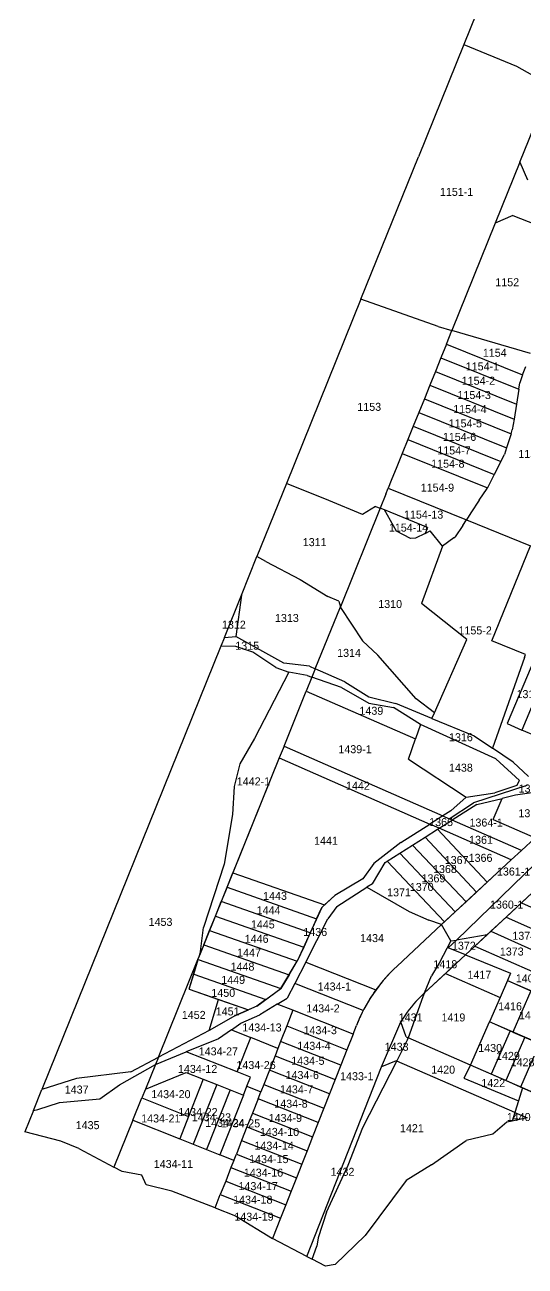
# Model space of a CAD drawing. Header units: metres. Extents: x 213182 to 213979, y 2703601 to 2704867.
# Drawn here: x 213182 to 213338.3, y 2703601.4 to 2703989.1 of the extents above; entities that cross this region are included whole.
import ezdxf
from ezdxf.enums import TextEntityAlignment as Align

# ---------------------------------------------------------------- set-up
doc = ezdxf.new("R2010")
doc.units = ezdxf.units.M

msp = doc.modelspace()

# ---------------------------------------------------------------- linework, layer by layer
at = {"layer": 'LIN'}
for p, q in [((213339.09, 2704032.54), (213319.07, 2703982.96)), ((213319.07, 2703982.96), (213304.9, 2703947.87)), ((213319.07, 2703982.96), (213335.52, 2703976.17)), ((213335.52, 2703976.17), (213346.26, 2703970.17)), ((213336.58, 2703946.2), (213343.93, 2703964.4)), ((213286.94, 2703903.4), (213304.9, 2703947.87)), ((213336.58, 2703946.2), (213328.91, 2703927.2)), ((213336.58, 2703946.2), (213338.94, 2703940.68)), ((213334.43, 2703929.56), (213328.91, 2703927.2)), ((213334.43, 2703929.56), (213351.05, 2703922.93)), ((213328.91, 2703927.2), (213315.37, 2703893.66)), ((213286.94, 2703903.4), (213263.71, 2703845.88)), ((213311.1, 2703894.91), (213286.94, 2703903.4)), ((213311.1, 2703894.91), (213315.37, 2703893.66)), ((213313.65, 2703889.39), (213315.37, 2703893.66)), ((213339.91, 2703886.46), (213315.37, 2703893.66)), ((213313.65, 2703889.39), (213311.92, 2703885.13)), ((213313.65, 2703889.39), (213337.47, 2703879.77)), ((213311.92, 2703885.13), (213310.2, 2703880.86)), ((213311.92, 2703885.13), (213336.25, 2703875.3)), ((213337.47, 2703879.77), (213338.44, 2703882.43)), ((213310.2, 2703880.86), (213308.48, 2703876.6)), ((213310.2, 2703880.86), (213335.51, 2703870.64)), ((213337.47, 2703879.77), (213336.57, 2703877.3)), ((213308.48, 2703876.6), (213306.76, 2703872.33)), ((213308.48, 2703876.6), (213334.77, 2703865.98)), ((213336.25, 2703875.3), (213335.51, 2703870.64)), ((213336.25, 2703875.3), (213336.57, 2703877.3)), ((213306.76, 2703872.33), (213305.03, 2703868.07)), ((213306.76, 2703872.33), (213333.85, 2703861.39)), ((213335.51, 2703870.64), (213334.77, 2703865.98)), ((213305.03, 2703868.07), (213303.31, 2703863.8)), ((213305.03, 2703868.07), (213332.43, 2703857)), ((213303.31, 2703863.8), (213301.59, 2703859.54)), ((213303.31, 2703863.8), (213330.65, 2703852.76)), ((213333.85, 2703861.39), (213334.23, 2703862.58)), ((213334.77, 2703865.98), (213334.23, 2703862.58)), ((213301.59, 2703859.54), (213299.87, 2703855.27)), ((213301.59, 2703859.54), (213328.56, 2703848.65)), ((213333.85, 2703861.39), (213332.43, 2703857)), ((213299.87, 2703855.27), (213298.14, 2703851.01)), ((213299.87, 2703855.27), (213326.46, 2703844.53)), ((213330.65, 2703852.76), (213331.75, 2703854.91)), ((213332.43, 2703857), (213331.75, 2703854.91)), ((213298.14, 2703851.01), (213296.42, 2703846.74)), ((213330.65, 2703852.76), (213328.56, 2703848.65)), ((213328.56, 2703848.65), (213326.46, 2703844.53)), ((213263.71, 2703845.88), (213254.48, 2703823.02)), ((213276.9, 2703840.49), (213263.71, 2703845.88)), ((213294.7, 2703842.48), (213295.46, 2703844.37)), ((213296.42, 2703846.74), (213295.46, 2703844.37)), ((213295.46, 2703844.37), (213319.9, 2703834.5)), ((213323.91, 2703840.6), (213326.35, 2703844.31)), ((213326.46, 2703844.53), (213326.35, 2703844.31)), ((213287.47, 2703836.18), (213276.9, 2703840.49)), ((213294.7, 2703842.48), (213292.95, 2703838.15)), ((213323.91, 2703840.6), (213321.33, 2703836.68)), ((213292.95, 2703838.15), (213280.52, 2703807.37)), ((213291.52, 2703838.7), (213287.47, 2703836.18)), ((213291.52, 2703838.7), (213292.95, 2703838.15)), ((213294.36, 2703837.61), (213292.95, 2703838.15)), ((213307.79, 2703832.16), (213294.36, 2703837.61)), ((213298.02, 2703830.93), (213294.36, 2703837.61)), ((213321.33, 2703836.68), (213319.9, 2703834.5)), ((213307.79, 2703832.16), (213307.01, 2703830.24)), ((213318.76, 2703832.76), (213316.41, 2703829.19)), ((213318.76, 2703832.76), (213319.9, 2703834.5)), ((213319.9, 2703834.5), (213339.93, 2703826.41)), ((213302.41, 2703828.71), (213298.02, 2703830.93)), ((213303.96, 2703828.74), (213302.41, 2703828.71)), ((213307.01, 2703830.24), (213303.96, 2703828.74)), ((213307.01, 2703830.24), (213308.62, 2703831.03)), ((213312.45, 2703826.31), (213308.62, 2703831.03)), ((213315.95, 2703828.86), (213312.45, 2703826.31)), ((213315.95, 2703828.86), (213316.41, 2703829.19)), ((213312.45, 2703826.31), (213305.86, 2703808.34)), ((213327.87, 2703796.7), (213339.93, 2703826.41)), ((213249.63, 2703811.01), (213254.48, 2703823.02)), ((213257.26, 2703821.53), (213254.48, 2703823.02)), ((213257.26, 2703821.53), (213267.94, 2703815.82)), ((213267.94, 2703815.82), (213276.64, 2703810.6)), ((213244.29, 2703797.79), (213249.63, 2703811.01)), ((213249.63, 2703811.01), (213247.9, 2703798.04)), ((213280.01, 2703809.1), (213276.64, 2703810.6)), ((213280.01, 2703809.1), (213280.52, 2703807.37)), ((213320.02, 2703797.18), (213305.86, 2703808.34)), ((213272.7, 2703788), (213280.52, 2703807.37)), ((213280.6, 2703807.09), (213280.52, 2703807.37)), ((213280.6, 2703807.09), (213287.43, 2703796.75)), ((213244.29, 2703797.79), (213243.19, 2703795.05)), ((213244.29, 2703797.79), (213247.9, 2703798.04)), ((213262.82, 2703789.79), (213247.9, 2703798.04)), ((213292.22, 2703792.19), (213287.43, 2703796.75)), ((213309.92, 2703774.26), (213320.02, 2703797.18)), ((213338.39, 2703792.45), (213327.87, 2703796.7)), ((213243.19, 2703795.05), (213187.27, 2703656.57)), ((213247.9, 2703794.94), (213243.19, 2703795.05)), ((213253.23, 2703793.18), (213247.9, 2703794.94)), ((213260.34, 2703788.37), (213253.23, 2703793.18)), ((213270.9, 2703788.79), (213262.82, 2703789.79)), ((213270.9, 2703788.79), (213272.7, 2703788)), ((213304.24, 2703778.56), (213292.22, 2703792.19)), ((213338.05, 2703791.49), (213328.05, 2703763.19)), ((213341.28, 2703791.28), (213332.63, 2703770.87)), ((213345.89, 2703789.42), (213337.26, 2703768.86)), ((213338.05, 2703791.49), (213338.39, 2703792.45)), ((213264.46, 2703786.91), (213253.69, 2703766.24)), ((213260.34, 2703788.37), (213264.46, 2703786.91)), ((213270.15, 2703785.88), (213264.46, 2703786.91)), ((213271.63, 2703785.36), (213269.85, 2703780.95)), ((213270.15, 2703785.88), (213271.63, 2703785.36)), ((213272.7, 2703788), (213271.63, 2703785.36)), ((213280.86, 2703782.16), (213271.63, 2703785.36)), ((213281.91, 2703783.95), (213272.7, 2703788)), ((213280.86, 2703782.16), (213289.43, 2703777.2)), ((213281.91, 2703783.95), (213289.39, 2703779.28)), ((213262.95, 2703763.86), (213269.85, 2703780.95)), ((213269.85, 2703780.95), (213303.98, 2703766.08)), ((213289.39, 2703779.28), (213297.84, 2703777.13)), ((213289.43, 2703777.2), (213297.08, 2703775.86)), ((213309.92, 2703774.26), (213304.24, 2703778.56)), ((213305.51, 2703770.6), (213297.08, 2703775.86)), ((213309.14, 2703772.5), (213297.84, 2703777.13)), ((213309.14, 2703772.5), (213309.92, 2703774.26)), ((213305.51, 2703770.6), (213303.98, 2703766.08)), ((213329.13, 2703759.83), (213305.51, 2703770.6)), ((213309.14, 2703772.5), (213322.31, 2703767.1)), ((213332.63, 2703770.87), (213337.26, 2703768.86)), ((213253.69, 2703766.24), (213249.13, 2703758.3)), ((213301.84, 2703759.73), (213303.98, 2703766.08)), ((213322.31, 2703767.1), (213328.05, 2703763.19)), ((213341.73, 2703766.92), (213337.26, 2703768.86)), ((213262.95, 2703763.86), (213261.45, 2703760.16)), ((213262.95, 2703763.86), (213312.57, 2703742.04)), ((213334.49, 2703758.79), (213328.05, 2703763.19)), ((213261.45, 2703760.16), (213236.24, 2703697.74)), ((213261.45, 2703760.16), (213246.96, 2703724.28)), ((213249.13, 2703758.3), (213247.36, 2703751.19)), ((213261.45, 2703760.16), (213308.49, 2703739.47)), ((213301.84, 2703759.73), (213319.81, 2703747.93)), ((213336.43, 2703753.12), (213329.13, 2703759.83)), ((213334.49, 2703758.79), (213339.31, 2703754.3)), ((213247.36, 2703751.19), (213246.85, 2703742.47)), ((213338.76, 2703751.56), (213322.16, 2703746.08)), ((213335.62, 2703751.49), (213328.82, 2703749.2)), ((213354.12, 2703751.21), (213335.27, 2703748.52)), ((213335.62, 2703751.49), (213336.43, 2703753.12)), ((213319.81, 2703747.93), (213315.04, 2703743.6)), ((213319.81, 2703747.93), (213328.82, 2703749.2)), ((213323.14, 2703745.58), (213331.1, 2703747.51)), ((213328.22, 2703740.95), (213331.1, 2703747.51)), ((213335.27, 2703748.52), (213331.1, 2703747.51)), ((213246.85, 2703742.47), (213244.28, 2703727.02)), ((213315.04, 2703743.6), (213312.57, 2703742.04)), ((213314.55, 2703741.17), (213322.16, 2703746.08)), ((213323.14, 2703745.58), (213315.49, 2703740.76)), ((213299.41, 2703733.75), (213308.49, 2703739.47)), ((213312.57, 2703742.04), (213308.49, 2703739.47)), ((213311.41, 2703738.19), (213308.49, 2703739.47)), ((213311.41, 2703738.19), (213315.49, 2703740.76)), ((213312.57, 2703742.04), (213314.55, 2703741.17)), ((213315.49, 2703740.76), (213314.55, 2703741.17)), ((213337.1, 2703731.26), (213315.49, 2703740.76)), ((213328.22, 2703740.95), (213341.33, 2703735.19)), ((213303.01, 2703732.9), (213306.98, 2703735.4)), ((213306.98, 2703735.4), (213310.91, 2703737.87)), ((213323.05, 2703718.21), (213306.98, 2703735.4)), ((213310.91, 2703737.87), (213311.41, 2703738.19)), ((213326.39, 2703721.31), (213310.91, 2703737.87)), ((213333.91, 2703728.3), (213311.41, 2703738.19)), ((213337.1, 2703731.26), (213341.33, 2703735.19)), ((213299.41, 2703733.75), (213290.97, 2703727.22)), ((213299.1, 2703730.43), (213303.01, 2703732.9)), ((213319.79, 2703715.18), (213303.01, 2703732.9)), ((213333.91, 2703728.3), (213337.1, 2703731.26)), ((213244.28, 2703727.02), (213237.76, 2703707.18)), ((213290.97, 2703727.22), (213287.51, 2703722.4)), ((213290.53, 2703720.85), (213294.49, 2703727.53)), ((213294.49, 2703727.53), (213295.15, 2703727.95)), ((213295.15, 2703727.95), (213299.1, 2703730.43)), ((213313.08, 2703708.96), (213295.15, 2703727.95)), ((213316.4, 2703712.04), (213299.1, 2703730.43)), ((213312.15, 2703708.09), (213333.91, 2703728.3)), ((213316.75, 2703703.25), (213341.48, 2703727.15)), ((213326.39, 2703721.31), (213333.91, 2703728.3)), ((213245.14, 2703719.77), (213246.96, 2703724.28)), ((213246.96, 2703724.28), (213275.59, 2703714.23)), ((213245.14, 2703719.77), (213243.32, 2703715.28)), ((213245.14, 2703719.77), (213273.12, 2703709.95)), ((213287.51, 2703722.4), (213278.83, 2703717.21)), ((213279.47, 2703713.71), (213288.84, 2703719.77)), ((213290.53, 2703720.85), (213288.84, 2703719.77)), ((213288.84, 2703719.77), (213302.01, 2703712.14)), ((213323.05, 2703718.21), (213326.39, 2703721.31)), ((213342.1, 2703719.54), (213326.35, 2703704.91)), ((213342.1, 2703719.54), (213337.09, 2703714.88)), ((213241.5, 2703710.77), (213243.32, 2703715.28)), ((213271.1, 2703705.52), (213243.32, 2703715.28)), ((213278.83, 2703717.21), (213274.7, 2703713.4)), ((213275.59, 2703714.23), (213278.83, 2703717.21)), ((213316.4, 2703712.04), (213319.79, 2703715.18)), ((213319.79, 2703715.18), (213323.05, 2703718.21)), ((213274.7, 2703713.4), (213267.05, 2703696.66)), ((213273.12, 2703709.95), (213274.7, 2703713.4)), ((213275.59, 2703714.23), (213274.7, 2703713.4)), ((213279.47, 2703713.71), (213276.66, 2703709.92)), ((213302.01, 2703712.14), (213308.13, 2703709.44)), ((213313.08, 2703708.96), (213316.4, 2703712.04)), ((213337.09, 2703714.88), (213332.31, 2703710.44)), ((213337.09, 2703714.88), (213351.45, 2703708.47)), ((213239.68, 2703706.27), (213241.5, 2703710.77)), ((213241.5, 2703710.77), (213269.07, 2703701.09)), ((213269.69, 2703696.39), (213276.66, 2703709.92)), ((213273.12, 2703709.95), (213271.1, 2703705.52)), ((213312.15, 2703708.09), (213298.23, 2703695.16)), ((213312.15, 2703708.09), (213308.13, 2703709.44)), ((213312.15, 2703708.09), (213313.08, 2703708.96)), ((213315.05, 2703703.08), (213312.15, 2703708.09)), ((213332.31, 2703710.44), (213327.53, 2703706)), ((213332.31, 2703710.44), (213347.17, 2703703.83)), ((213236.81, 2703699.67), (213237.76, 2703707.18)), ((213237.87, 2703701.77), (213239.68, 2703706.27)), ((213239.68, 2703706.27), (213267.05, 2703696.66)), ((213271.1, 2703705.52), (213269.07, 2703701.09)), ((213326.35, 2703704.91), (213316.75, 2703703.25)), ((213319.62, 2703698.66), (213326.35, 2703704.91)), ((213327.53, 2703706), (213322.53, 2703701.36)), ((213327.53, 2703706), (213344.37, 2703698.49)), ((213237.87, 2703701.77), (213236.24, 2703697.74)), ((213236.81, 2703699.67), (213236.24, 2703697.74)), ((213237.87, 2703701.77), (213264.5, 2703692.42)), ((213269.07, 2703701.09), (213267.05, 2703696.66)), ((213315.05, 2703703.08), (213311.35, 2703696.05)), ((213314.16, 2703700.88), (213316.75, 2703703.25)), ((213319.62, 2703698.66), (213314.16, 2703700.88)), ((213315.05, 2703703.08), (213316.75, 2703703.25)), ((213322.53, 2703701.36), (213319.62, 2703698.66)), ((213322.53, 2703701.36), (213341.52, 2703693.07)), ((213223.71, 2703666.71), (213236.24, 2703697.74)), ((213233.33, 2703687.94), (213236.24, 2703697.74)), ((213234.71, 2703692.6), (213236.09, 2703697.25)), ((213236.09, 2703697.25), (213236.24, 2703697.74)), ((213236.09, 2703697.25), (213261.95, 2703688.17)), ((213261.95, 2703688.17), (213267.05, 2703696.66)), ((213264.5, 2703692.42), (213267.05, 2703696.66)), ((213269.69, 2703696.39), (213266.26, 2703689.71)), ((213269.69, 2703696.39), (213291.65, 2703687.73)), ((213319.62, 2703698.66), (213306.82, 2703686.77)), ((213311.35, 2703696.05), (213309.01, 2703692.11)), ((213319.62, 2703698.66), (213313.39, 2703692.87)), ((213319.62, 2703698.66), (213333.71, 2703692.9)), ((213233.33, 2703687.94), (213234.71, 2703692.6)), ((213234.71, 2703692.6), (213257.21, 2703684.7)), ((213264.5, 2703692.42), (213261.95, 2703688.17)), ((213306.82, 2703686.77), (213313.39, 2703692.87)), ((213306.82, 2703686.77), (213309.01, 2703692.11)), ((213313.39, 2703692.87), (213330.41, 2703685.36)), ((213333.71, 2703692.9), (213332.7, 2703690.6)), ((213254.4, 2703682.65), (213261.95, 2703688.17)), ((213257.21, 2703684.7), (213261.95, 2703688.17)), ((213266.26, 2703689.71), (213263.9, 2703685.14)), ((213287.67, 2703681.27), (213266.26, 2703689.71)), ((213332.7, 2703690.6), (213330.41, 2703685.36)), ((213332.7, 2703690.6), (213340.07, 2703687.41)), ((213332.7, 2703690.6), (213349, 2703683.55)), ((213233.33, 2703687.94), (213242.46, 2703684.73)), ((213233.33, 2703687.94), (213251.87, 2703681.43)), ((213239.55, 2703675.05), (213242.46, 2703684.73)), ((213242.46, 2703684.73), (213251.87, 2703681.43)), ((213257.21, 2703684.7), (213254.4, 2703682.65)), ((213260.82, 2703683.26), (213263.9, 2703685.14)), ((213306.31, 2703685.52), (213301.73, 2703672.71)), ((213306.82, 2703686.77), (213306.31, 2703685.52)), ((213306.82, 2703686.77), (213306.39, 2703686.37)), ((213330.41, 2703685.36), (213327.09, 2703677.75)), ((213340.07, 2703687.41), (213334.44, 2703674.55)), ((213254.4, 2703682.65), (213247.81, 2703679.76)), ((213247.81, 2703679.76), (213251.87, 2703681.43)), ((213254.4, 2703682.65), (213251.87, 2703681.43)), ((213260.82, 2703683.26), (213255.41, 2703679.95)), ((213265.72, 2703681.33), (213260.82, 2703683.26)), ((213265.72, 2703681.33), (213263.79, 2703676.44)), ((213284.51, 2703673.92), (213265.72, 2703681.33)), ((213247.81, 2703679.76), (213239.55, 2703675.05)), ((213246.52, 2703675.27), (213249.39, 2703677.28)), ((213249.39, 2703677.28), (213255.41, 2703679.95)), ((213263.79, 2703676.44), (213261.87, 2703671.56)), ((213263.79, 2703676.44), (213282.58, 2703669.03)), ((213284.51, 2703673.92), (213285.54, 2703676.54)), ((213293.35, 2703663.64), (213299.4, 2703677.72)), ((213301.05, 2703673), (213299.4, 2703677.72)), ((213321.17, 2703664.21), (213327.09, 2703677.75)), ((213333.57, 2703674.93), (213327.09, 2703677.75)), ((213334.44, 2703674.55), (213327.09, 2703677.75)), ((213239.55, 2703675.05), (213223.71, 2703666.71)), ((213246.52, 2703675.27), (213242.48, 2703672.44)), ((213246.52, 2703675.27), (213252.51, 2703672.86)), ((213248.26, 2703662.07), (213252.51, 2703672.86)), ((213261.04, 2703669.45), (213252.51, 2703672.86)), ((213284.51, 2703673.92), (213282.58, 2703669.03)), ((213301.05, 2703673), (213301.73, 2703672.71)), ((213301.5, 2703672.08), (213301.73, 2703672.71)), ((213321.17, 2703664.21), (213301.73, 2703672.71)), ((213333.57, 2703674.93), (213327.61, 2703661.39)), ((213338.12, 2703672.96), (213332.19, 2703659.39)), ((213338.12, 2703672.96), (213333.57, 2703674.93)), ((213334.44, 2703674.55), (213339.97, 2703672.15)), ((213342.68, 2703670.97), (213338.12, 2703672.96)), ((213242.48, 2703672.44), (213232.32, 2703668.32)), ((213261.04, 2703669.45), (213260.11, 2703667.09)), ((213261.87, 2703671.56), (213261.04, 2703669.45)), ((213280.65, 2703664.15), (213261.87, 2703671.56)), ((213282.58, 2703669.03), (213280.65, 2703664.15)), ((213298.13, 2703665.48), (213301.5, 2703672.08)), ((213342.68, 2703670.97), (213336.81, 2703657.37)), ((213215.05, 2703662.07), (213223.71, 2703666.71)), ((213222.8, 2703664.46), (213232.32, 2703668.32)), ((213223.71, 2703666.71), (213222.8, 2703664.46)), ((213248.26, 2703662.07), (213232.32, 2703668.32)), ((213260.11, 2703667.09), (213258.35, 2703662.63)), ((213260.11, 2703667.09), (213278.89, 2703659.68)), ((213287.54, 2703644.71), (213298.13, 2703665.48)), ((213297.97, 2703665.55), (213293.35, 2703663.64)), ((213298.13, 2703665.48), (213297.97, 2703665.55)), ((213334.98, 2703649.39), (213298.13, 2703665.48)), ((213215.05, 2703662.07), (213198.09, 2703660.01)), ((213211.55, 2703658.04), (213222.8, 2703664.46)), ((213222.8, 2703664.46), (213219.67, 2703656.72)), ((213219.67, 2703656.72), (213232.36, 2703661.86)), ((213232.36, 2703661.86), (213237.68, 2703659.78)), ((213252.45, 2703660.43), (213248.26, 2703662.07)), ((213258.35, 2703662.63), (213256.59, 2703658.16)), ((213277.13, 2703655.22), (213258.35, 2703662.63)), ((213270.02, 2703604.48), (213293.35, 2703663.64)), ((213280.65, 2703664.15), (213278.89, 2703659.68)), ((213321.17, 2703664.21), (213319.11, 2703660.11)), ((213337.43, 2703657.1), (213321.17, 2703664.21)), ((213327.61, 2703661.39), (213321.17, 2703664.21)), ((213332.19, 2703659.39), (213327.61, 2703661.39)), ((213198.09, 2703660.01), (213187.27, 2703656.57)), ((213205.44, 2703653.65), (213211.55, 2703658.04)), ((213237.68, 2703659.78), (213233.12, 2703648.21)), ((213241.89, 2703658.19), (213234.52, 2703639.5)), ((213237.68, 2703659.78), (213241.89, 2703658.19)), ((213241.89, 2703658.19), (213246.07, 2703656.52)), ((213250.25, 2703654.85), (213251.35, 2703657.64)), ((213251.35, 2703657.64), (213252.45, 2703660.43)), ((213251.35, 2703657.64), (213255.69, 2703655.9)), ((213256.59, 2703658.16), (213255.69, 2703655.9)), ((213256.59, 2703658.16), (213275.37, 2703650.75)), ((213278.89, 2703659.68), (213277.13, 2703655.22)), ((213319.11, 2703660.11), (213336.13, 2703653.07)), ((213336.81, 2703657.37), (213332.19, 2703659.39)), ((213337.43, 2703657.1), (213336.13, 2703653.07)), ((213341.37, 2703655.38), (213336.81, 2703657.37)), ((213354.63, 2703649.58), (213337.43, 2703657.1)), ((213184.63, 2703650.05), (213187.27, 2703656.57)), ((213192.75, 2703652.56), (213205.44, 2703653.65)), ((213215.75, 2703647.02), (213218.55, 2703653.96)), ((213219.67, 2703656.72), (213218.55, 2703653.96)), ((213218.55, 2703653.96), (213233.12, 2703648.21)), ((213246.07, 2703656.52), (213238.7, 2703637.82)), ((213250.25, 2703654.85), (213242.87, 2703636.15)), ((213246.07, 2703656.52), (213250.25, 2703654.85)), ((213254.82, 2703653.7), (213253.06, 2703649.23)), ((213254.82, 2703653.7), (213255.69, 2703655.9)), ((213273.61, 2703646.29), (213254.82, 2703653.7)), ((213277.13, 2703655.22), (213275.37, 2703650.75)), ((213184.63, 2703650.05), (213181.96, 2703643.43)), ((213184.63, 2703650.05), (213186.03, 2703650.31)), ((213186.03, 2703650.31), (213192.75, 2703652.56)), ((213253.06, 2703649.23), (213251.36, 2703644.91)), ((213253.06, 2703649.23), (213271.85, 2703641.82)), ((213275.37, 2703650.75), (213273.61, 2703646.29)), ((213334.98, 2703649.39), (213334.14, 2703646.69)), ((213336.13, 2703653.07), (213334.98, 2703649.39)), ((213334.98, 2703649.39), (213338.84, 2703647.71)), ((213215.75, 2703647.02), (213209.81, 2703632.32)), ((213215.75, 2703647.02), (213230.34, 2703641.17)), ((213233.12, 2703648.21), (213230.34, 2703641.17)), ((213273.61, 2703646.29), (213271.85, 2703641.82)), ((213332.49, 2703646.45), (213328.16, 2703642.61)), ((213334.14, 2703646.69), (213332.49, 2703646.45)), ((213338.84, 2703647.71), (213334.14, 2703646.69)), ((213193.2, 2703640.48), (213181.96, 2703643.43)), ((213251.36, 2703644.91), (213249.69, 2703640.68)), ((213251.36, 2703644.91), (213270.14, 2703637.5)), ((213271.85, 2703641.82), (213270.14, 2703637.5)), ((213282.98, 2703632.96), (213287.54, 2703644.71)), ((213328.16, 2703642.61), (213319.81, 2703640.68)), ((213198.81, 2703638.14), (213193.2, 2703640.48)), ((213198.81, 2703638.14), (213209.81, 2703632.32)), ((213230.34, 2703641.17), (213234.52, 2703639.5)), ((213234.52, 2703639.5), (213238.7, 2703637.82)), ((213238.7, 2703637.82), (213242.87, 2703636.15)), ((213249.69, 2703640.68), (213248.03, 2703636.46)), ((213249.69, 2703640.68), (213268.48, 2703633.27)), ((213309.03, 2703633.04), (213319.81, 2703640.68)), ((213247.22, 2703634.4), (213242.87, 2703636.15)), ((213247.22, 2703634.4), (213246.36, 2703632.23)), ((213247.22, 2703634.4), (213248.03, 2703636.46)), ((213248.03, 2703636.46), (213266.81, 2703629.05)), ((213270.14, 2703637.5), (213268.48, 2703633.27)), ((213212.39, 2703630.96), (213209.81, 2703632.32)), ((213218.56, 2703629.85), (213212.39, 2703630.96)), ((213219.86, 2703626.79), (213218.56, 2703629.85)), ((213246.36, 2703632.23), (213244.7, 2703628.01)), ((213246.36, 2703632.23), (213265.15, 2703624.83)), ((213268.48, 2703633.27), (213266.81, 2703629.05)), ((213276.19, 2703618.3), (213282.98, 2703632.96)), ((213309.03, 2703633.04), (213301.05, 2703628.2)), ((213227.86, 2703624.9), (213219.86, 2703626.79)), ((213244.7, 2703628.01), (213243.03, 2703623.79)), ((213244.7, 2703628.01), (213263.48, 2703620.6)), ((213266.81, 2703629.05), (213265.15, 2703624.83)), ((213301.05, 2703628.2), (213288.28, 2703611.03)), ((213241.4, 2703619.66), (213227.86, 2703624.9)), ((213241.4, 2703619.66), (213243.03, 2703623.79)), ((213243.03, 2703623.79), (213261.82, 2703616.38)), ((213265.15, 2703624.83), (213263.48, 2703620.6)), ((213241.4, 2703619.66), (213247.78, 2703617.19)), ((213263.48, 2703620.6), (213261.82, 2703616.38)), ((213276.19, 2703618.3), (213273.55, 2703610.32)), ((213247.78, 2703617.19), (213259.34, 2703610.1)), ((213261.82, 2703616.38), (213259.34, 2703610.1)), ((213288.28, 2703611.03), (213278.91, 2703601.92)), ((213270.02, 2703604.48), (213259.34, 2703610.1)), ((213271.75, 2703603.57), (213273.18, 2703607.63)), ((213273.55, 2703610.32), (213273.18, 2703607.63)), ((213270.02, 2703604.48), (213271.75, 2703603.57)), ((213275.83, 2703601.43), (213271.75, 2703603.57)), ((213278.91, 2703601.92), (213275.83, 2703601.43))]:
    msp.add_line(p, q, dxfattribs=at)
for centre, radius, start, end in [((213332.18, 2703658.45), 50, 132.7595, 145.7635), ((213332.18, 2703658.45), 50, 132.7595, 144.1527), ((213332.12, 2703658.37), 50, 145.6521, 158.6898), ((213333.33, 2703657.64), 51.41, 144.1748, 152.0816), ((213332.21, 2703658.49), 38, 132.794, 145.8451), ((213332.12, 2703658.37), 50, 152.7433, 158.6898), ((213332.09, 2703658.38), 49.97, 152.1708, 152.7435), ((213331.96, 2703658.13), 38, 145.1856, 148.9587)]:
    msp.add_arc(centre, radius, start, end, dxfattribs=at)

# ---------------------------------------------------------------- texts
at = {"layer": 'PAR'}
for s, p in [('1151-1', (213316.83, 2703936.91)), ('1152', (213332.65, 2703908.69)), ('1154', (213328.75, 2703886.66)), ('1154-1', (213324.9, 2703882.41)), ('1154-2', (213323.64, 2703877.94)), ('1154-3', (213322.32, 2703873.48)), ('1153', (213289.54, 2703869.79)), ('1154-4', (213320.98, 2703869.06)), ('1154-5', (213319.55, 2703864.61)), ('1154-6', (213317.75, 2703860.41)), ('1154-7', (213316.01, 2703856.16)), ('1155-1', (213341.33, 2703855.08)), ('1154-8', (213314.1, 2703852.03)), ('1154-9', (213310.84, 2703844.56)), ('1154-13', (213306.53, 2703836.13)), ('1154-14', (213301.82, 2703832.05)), ('1311', (213272.5, 2703827.54)), ('1310', (213296.07, 2703808.22)), ('1313', (213263.82, 2703803.85)), ('1312', (213247.26, 2703801.77)), ('1155-2', (213322.63, 2703799.97)), ('1315', (213251.42, 2703795.19)), ('1314', (213283.24, 2703792.96)), ('1318', (213339.26, 2703780.07)), ('1439', (213290.21, 2703774.88)), ('1316', (213318.18, 2703766.62)), ('1439-1', (213285.11, 2703762.88)), ('1438', (213318.18, 2703757.11)), ('1442-1', (213253.38, 2703752.84)), ('1442', (213286, 2703751.47)), ('1316-1', (213341.41, 2703750.6)), ('1364', (213339.86, 2703742.88)), ('1365', (213311.99, 2703740.12)), ('1364-1', (213326.06, 2703739.97)), ('1441', (213276.03, 2703734.3)), ('1361', (213324.46, 2703734.58)), ('1367', (213316.84, 2703728.27)), ('1366', (213324.32, 2703728.95)), ('1369', (213309.61, 2703722.55)), ('1368', (213313.19, 2703725.45)), ('1361-1', (213334.64, 2703724.68)), ('1371', (213298.85, 2703718.18)), ('1370', (213305.94, 2703719.86)), ('1443', (213260.12, 2703717.06)), ('1360-1', (213332.47, 2703714.35)), ('1444', (213258.1, 2703712.59)), ('1453', (213224.35, 2703708.95)), ('1445', (213256.3, 2703708.13)), ('1446', (213254.38, 2703703.66)), ('1436', (213272.68, 2703705.8)), ('1434', (213290.42, 2703703.88)), ('1374', (213337.97, 2703704.61)), ('1447', (213252, 2703699.35)), ('1372', (213319.09, 2703701.51)), ('1373', (213334.06, 2703699.69)), ('1448', (213249.96, 2703694.97)), ('1418', (213313.32, 2703695.73)), ('1449', (213247.04, 2703690.83)), ('1417', (213323.95, 2703692.43)), ('1405', (213339.05, 2703691.32)), ('1450', (213243.95, 2703686.79)), ('1434-1', (213278.65, 2703688.77)), ('1452', (213234.72, 2703679.9)), ('1451', (213245.32, 2703680.97)), ('1434-2', (213275.1, 2703681.94)), ('1431', (213302.48, 2703679.12)), ('1419', (213315.84, 2703679.11)), ('1416', (213333.53, 2703682.58)), ('1415', (213340.02, 2703679.78)), ('1434-13', (213256.04, 2703675.97)), ('1434-3', (213274.23, 2703675.13)), ('1434-27', (213242.42, 2703668.51)), ('1434-4', (213272.31, 2703670.25)), ('1433', (213298.11, 2703669.95)), ('1430', (213327.32, 2703669.57)), ('1434-26', (213254.19, 2703664.24)), ('1434-5', (213270.38, 2703665.57)), ('1429', (213332.86, 2703667.1)), ('1428', (213337.43, 2703665.1)), ('1434-12', (213235.93, 2703663.03)), ('1434-6', (213268.62, 2703661.11)), ('1433-1', (213285.66, 2703660.76)), ('1420', (213312.64, 2703662.8)), ('1437', (213198.16, 2703656.59)), ('1434-7', (213266.86, 2703656.64)), ('1422', (213328.27, 2703658.64)), ('1434-20', (213227.59, 2703655.15)), ('1434-8', (213265.1, 2703652.18)), ('1434-22', (213236.03, 2703649.56)), ('1440', (213336.24, 2703648.01)), ('1435', (213201.58, 2703645.47)), ('1434-21', (213224.44, 2703647.56)), ('1434-23', (213240.25, 2703647.93)), ('1434-24', (213244.43, 2703646.17)), ('1434-25', (213249.33, 2703646.02)), ('1434-9', (213263.34, 2703647.71)), ('1421', (213302.87, 2703644.54)), ('1434-10', (213261.52, 2703643.36)), ('1434-14', (213259.84, 2703639.09)), ('1434-11', (213228.37, 2703633.34)), ('1434-15', (213258.17, 2703634.87)), ('1434-16', (213256.51, 2703630.64)), ('1432', (213281.19, 2703630.9)), ('1434-17', (213254.84, 2703626.42)), ('1434-18', (213253.17, 2703622.2)), ('1434-19', (213253.55, 2703616.89))]:
    msp.add_text(s, height=2.5, dxfattribs=at).set_placement(p, align=Align.MIDDLE)

doc.saveas('drawing.dxf')
